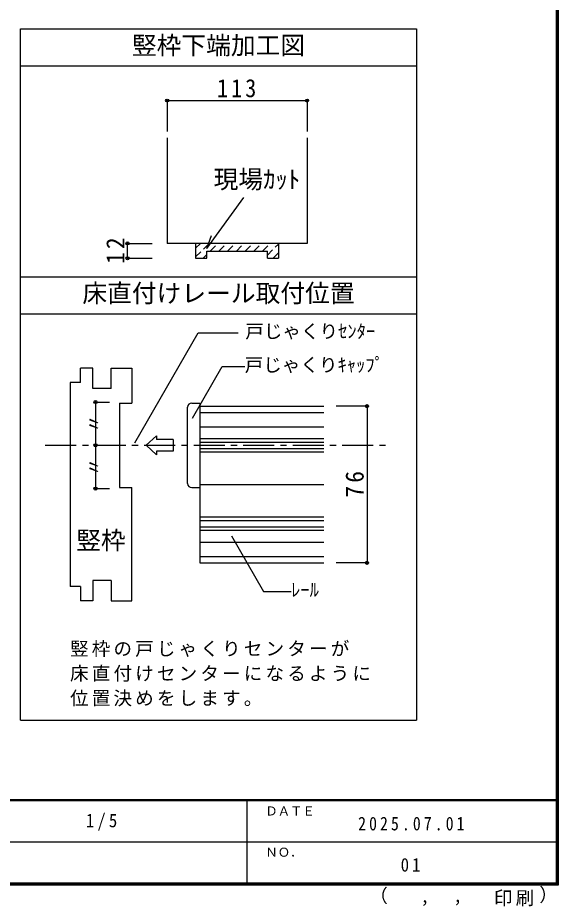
# Model space of a CAD drawing. Units: millimetres, scale not verified, with parts at other scales. Extents: x -973 to 977, y -718 to 696.
# Drawn here: x 540 to 977, y -718 to 0 of the extents above; entities that cross this region are included whole.
import ezdxf
from ezdxf.enums import TextEntityAlignment as Align

# ---------------------------------------------------------------- set-up
doc = ezdxf.new("R2010")
doc.units = ezdxf.units.MM
doc.header["$LTSCALE"] = 5
doc.header["$PDMODE"] = 32
doc.header["$PDSIZE"] = 2.5
doc.linetypes.add('CHAIN1', pattern=[8, 5, -1, 1, -1])
doc.linetypes.add('DASHED1', pattern=[1.8, 1.2, -0.6])
for name, color, linetype in [('0-4_枠', 3, 'Continuous'), ('0-A_文字', 7, 'Continuous'), ('0-B_寸法', 7, 'Continuous'), ('0-C_ﾊｯﾁ', 4, 'Continuous'), ('2-1_通り芯', 4, 'CHAIN1'), ('2-4_枠', 3, 'Continuous'), ('2-7_金物', 4, 'Continuous'), ('2-A_寸法', 7, 'Continuous'), ('2-B_ﾊｯﾁ', 4, 'Continuous'), ('F-1_通り芯', 6, 'Continuous'), ('F-A_寸法', 7, 'Continuous')]:
    doc.layers.add(name, color=color, linetype=linetype)
doc.styles.add('ＭＳ ゴシック', font='')
doc.styles.get('ＭＳ ゴシック').set_extended_font_data('MS Gothic')

msp = doc.modelspace()

# ---------------------------------------------------------------- linework, layer by layer
at = {"layer": '0-4_枠'}
for p, q in [((660.653, -96.449), (660.653, -181.94)), ((773.653, -96.449), (773.653, -181.94)), ((773.653, -181.94), (660.653, -181.94)), ((683.653, -181.94), (683.653, -193.94)), ((750.653, -181.94), (750.653, -193.94)), ((683.653, -193.94), (692.653, -193.94)), ((692.653, -188.24), (741.653, -188.24)), ((692.653, -193.94), (692.653, -188.24)), ((741.653, -193.94), (741.653, -188.24)), ((741.653, -193.94), (750.653, -193.94))]:
    msp.add_line(p, q, dxfattribs=at)
at = {"layer": '0-A_文字', "color": 3}
for p, q in [((862.153, -8.5), (862.153, -567.5)), ((542.153, -38.5), (862.153, -38.5)), ((542.153, -208.912), (862.153, -208.912)), ((542.153, -238.912), (862.153, -238.912)), ((542.153, -567.5), (862.153, -567.5))]:
    msp.add_line(p, q, dxfattribs=at)
at = {"layer": '0-A_文字'}
for q in [(722.476, -144.772), (696.471, -175.625)]:
    msp.add_line((692.723, -185.932), q, dxfattribs=at)
at = {"layer": '0-A_文字', "color": 3}
msp.add_lwpolyline([(542.153, -567.5), (542.153, -8.5), (862.153, -8.5)], dxfattribs=at)
at = {"layer": '0-B_寸法', "color": 4}
for p, q in [((660.653, -66.449), (660.653, -91.449)), ((660.653, -66.449), (773.653, -66.449)), ((773.653, -66.449), (773.653, -91.449)), ((628.595, -181.94), (648.595, -181.94)), ((628.595, -193.94), (628.595, -181.94)), ((628.595, -193.94), (648.595, -193.94))]:
    msp.add_line(p, q, dxfattribs=at)
at = {"layer": '0-B_寸法'}
for p in [(660.653, -66.449), (773.653, -66.449), (628.595, -181.94), (628.595, -193.94)]:
    msp.add_point(p, dxfattribs=at)
at = {"layer": '0-C_ﾊｯﾁ', "linetype": 'DASHED1'}
for p, q in [((683.653, -185.785), (687.498, -181.94)), ((683.653, -192.856), (694.569, -181.94)), ((695.34, -188.24), (701.64, -181.94)), ((702.411, -188.24), (708.711, -181.94)), ((709.482, -188.24), (715.782, -181.94)), ((716.553, -188.24), (722.853, -181.94)), ((723.624, -188.24), (729.924, -181.94)), ((730.695, -188.24), (736.995, -181.94)), ((737.766, -188.24), (744.066, -181.94)), ((741.653, -191.425), (750.653, -182.425)), ((689.64, -193.94), (692.653, -190.927)), ((746.208, -193.94), (750.653, -189.496))]:
    msp.add_line(p, q, dxfattribs=at)
at = {"layer": '2-1_通り芯'}
msp.add_line((562.153, -345.17), (842.153, -345.17), dxfattribs=at)
at = {"layer": '2-4_枠'}
for p, q in [((590.486, -294.336), (590.486, -282.67)), ((600.486, -282.67), (590.486, -282.67)), ((600.486, -299.336), (600.486, -282.67)), ((615.486, -299.336), (615.486, -282.67)), ((615.486, -282.67), (632.153, -282.67)), ((632.153, -282.67), (632.153, -311.003)), ((590.486, -294.336), (582.153, -294.336)), ((582.153, -294.336), (582.153, -459.336)), ((615.486, -299.336), (600.486, -299.336)), ((622.153, -311.003), (632.153, -311.003)), ((622.153, -311.003), (622.153, -379.336)), ((622.153, -379.336), (632.153, -379.336)), ((632.153, -471.003), (632.153, -379.336)), ((590.486, -459.336), (582.153, -459.336)), ((590.486, -459.336), (590.486, -471.003)), ((600.486, -454.336), (600.486, -471.003)), ((615.486, -454.336), (600.486, -454.336)), ((615.486, -454.336), (615.486, -471.003)), ((600.486, -471.003), (590.486, -471.003)), ((615.486, -471.003), (632.153, -471.003))]:
    msp.add_line(p, q, dxfattribs=at)
at = {"layer": '2-7_金物'}
for p, q in [((677.153, -376.003), (677.153, -314.336)), ((687.153, -318.722), (787.153, -318.722)), ((687.153, -330.17), (787.153, -330.17)), ((643.739, -345.17), (652.022, -337.577)), ((652.022, -337.577), (652.022, -340.338)), ((665.596, -340.338), (652.022, -340.338)), ((665.596, -340.338), (665.596, -350.001)), ((687.153, -339.789), (787.153, -339.789)), ((643.739, -345.17), (652.022, -352.762)), ((652.022, -350.001), (652.022, -352.762)), ((665.596, -350.001), (652.022, -350.001)), ((687.153, -350.551), (787.153, -350.551)), ((680.486, -379.336), (687.153, -379.336)), ((687.153, -403.122), (787.153, -403.122)), ((687.153, -413.884), (787.153, -413.884)), ((687.153, -423.503), (787.153, -423.503)), ((687.153, -434.951), (787.153, -434.951))]:
    msp.add_line(p, q, dxfattribs=at)
at = {"layer": '2-7_金物', "color": 7}
for p, q in [((687.153, -313.503), (687.153, -440.17)), ((687.153, -313.503), (787.153, -313.503)), ((687.153, -342.503), (787.153, -342.503)), ((687.153, -347.836), (787.153, -347.836)), ((687.153, -376.836), (787.153, -376.836)), ((687.153, -405.836), (787.153, -405.836)), ((687.153, -411.17), (787.153, -411.17)), ((687.153, -440.17), (787.153, -440.17))]:
    msp.add_line(p, q, dxfattribs=at)
at = {"layer": '2-7_金物'}
msp.add_lwpolyline([(680.486, -311.003), (687.153, -311.003), (687.153, -379.336)], dxfattribs=at)
for centre, start, end in [((680.486, -314.336), 90, 180), ((680.486, -376.003), 180, 270)]:
    msp.add_arc(centre, 3.333, start, end, dxfattribs=at)
at = {"layer": '2-A_寸法'}
for p, q in [((634.454, -343.035), (685.703, -254.269)), ((685.703, -254.269), (718.048, -254.269)), ((681.071, -323.147), (705.157, -281.429)), ((705.157, -281.429), (723.289, -281.429))]:
    msp.add_line(p, q, dxfattribs=at)
msp.add_lwpolyline([(712.648, -418.395), (738.556, -463.269), (760.79, -463.269)], dxfattribs=at)
msp.add_point((602.71, -345.17), dxfattribs=at)
at = {"layer": '2-B_ﾊｯﾁ'}
for p, q in [((602.71, -310.17), (614.099, -310.17)), ((602.71, -310.17), (602.71, -380.17)), ((822.153, -313.503), (797.153, -313.503)), ((822.153, -313.503), (822.153, -440.17)), ((602.71, -380.17), (614.099, -380.17)), ((822.153, -440.17), (797.153, -440.17))]:
    msp.add_line(p, q, dxfattribs=at)
at = {"layer": '2-B_ﾊｯﾁ', "color": 7}
for p in [(602.71, -310.17), (822.153, -313.503), (602.71, -380.17), (822.153, -440.17)]:
    msp.add_point(p, dxfattribs=at)
at = {"layer": 'F-1_通り芯'}
for p, q in [((974.986, 695.833), (974.986, -700.833)), ((975.82, 695.833), (975.82, -700.833)), ((976.653, 695.833), (976.653, -700.833)), ((976.653, -631.667), (-973.347, -631.667)), ((976.653, -632.5), (-973.347, -632.5)), ((724.986, -632.5), (724.986, -699.167)), ((1.653, -665.833), (974.986, -665.834)), ((976.653, -699.167), (-973.347, -699.167)), ((976.653, -700), (-973.347, -700)), ((976.653, -700.833), (-973.347, -700.833))]:
    msp.add_line(p, q, dxfattribs=at)

# ---------------------------------------------------------------- texts
at = {"layer": '0-A_文字', "style": 'ＭＳ ゴシック'}
for s, p in [('竪枠下端加工図', (632.153, -33.5)), ('現場ｶｯﾄ', (698.174, -141.776)), ('床直付けレール取付位置', (592.153, -233.912))]:
    msp.add_text(s, height=14.66, dxfattribs=at).set_placement(p, align=Align.BOTTOM_LEFT)
at = {"layer": '0-B_寸法', "insert": (700.903, -63.949), "char_height": 14.66, "attachment_point": 7, "style": 'ＭＳ ゴシック'}
msp.add_mtext('\\T1.27;\\W0.9;113', dxfattribs=at)
at = {"layer": '0-B_寸法', "insert": (626.095, -198.565), "char_height": 14.66, "attachment_point": 7, "rotation": 90, "style": 'ＭＳ ゴシック'}
msp.add_mtext('\\T1.27;\\W0.95;12', dxfattribs=at)
at = {"layer": '2-A_寸法', "style": 'ＭＳ ゴシック'}
for s, height, p in [('戸じゃくりｾﾝﾀｰ', 11, (723.75, -261.769)), ('戸じゃくりｷｬｯﾌﾟ', 11, (723.289, -288.929)), ('竪枠', 14.66, (587.153, -433.65)), ('ﾚｰﾙ', 11, (760.79, -470.769))]:
    msp.add_text(s, height=height, dxfattribs=at).set_placement(p, align=Align.BOTTOM_LEFT)
for p in [(610.21, -335.17), (610.21, -370.17)]:
    msp.add_text('〃', height=11, rotation=90, dxfattribs=at).set_placement(p, align=Align.BOTTOM_LEFT)
at = {"layer": '2-A_寸法', "char_height": 11, "attachment_point": 7, "style": 'ＭＳ ゴシック'}
for s, insert in [('\\T1.17;竪枠の戸じゃくりセンターが', (582.153, -516.308)), ('\\T1.17;床直付けセンターになるように', (582.153, -536.308)), ('\\T1.17;位置決めをします。', (582.153, -556.308))]:
    msp.add_mtext(s, dxfattribs=dict(at, insert=insert))
at = {"layer": '2-B_ﾊｯﾁ', "color": 7, "insert": (819.653, -387.461), "char_height": 14.66, "attachment_point": 7, "rotation": 90, "style": 'ＭＳ ゴシック'}
msp.add_mtext('\\T1.27;\\W0.95;76', dxfattribs=at)
at = {"layer": 'F-A_寸法', "style": 'ＭＳ ゴシック'}
for s, height, p in [('ＤＡＴＥ', 7.331, (739.986, -646.667)), ('ＮＯ．', 7.331, (739.986, -680.001)), ('（', 11, (823.992, -718.052)), ('）', 11, (961.387, -717.355)), (',', 11, (865.199, -718.052)), (',', 11, (891.686, -717.588))]:
    msp.add_text(s, height=height, dxfattribs=at).set_placement(p, align=Align.BOTTOM_LEFT)
at = {"layer": 'F-A_寸法', "char_height": 11, "attachment_point": 7, "style": 'ＭＳ ゴシック'}
for s, insert in [('\\T1.38;\\W0.9;1/5', (594.986, -656.667)), ('\\T1.39;\\W0.85;2025.07.01', (814.986, -656.667)), ('\\T1.36;\\W0.9;01', (849.361, -690.001)), ('\\T1.17;印刷', (924.678, -717.82))]:
    msp.add_mtext(s, dxfattribs=dict(at, insert=insert))

doc.saveas('drawing.dxf')
